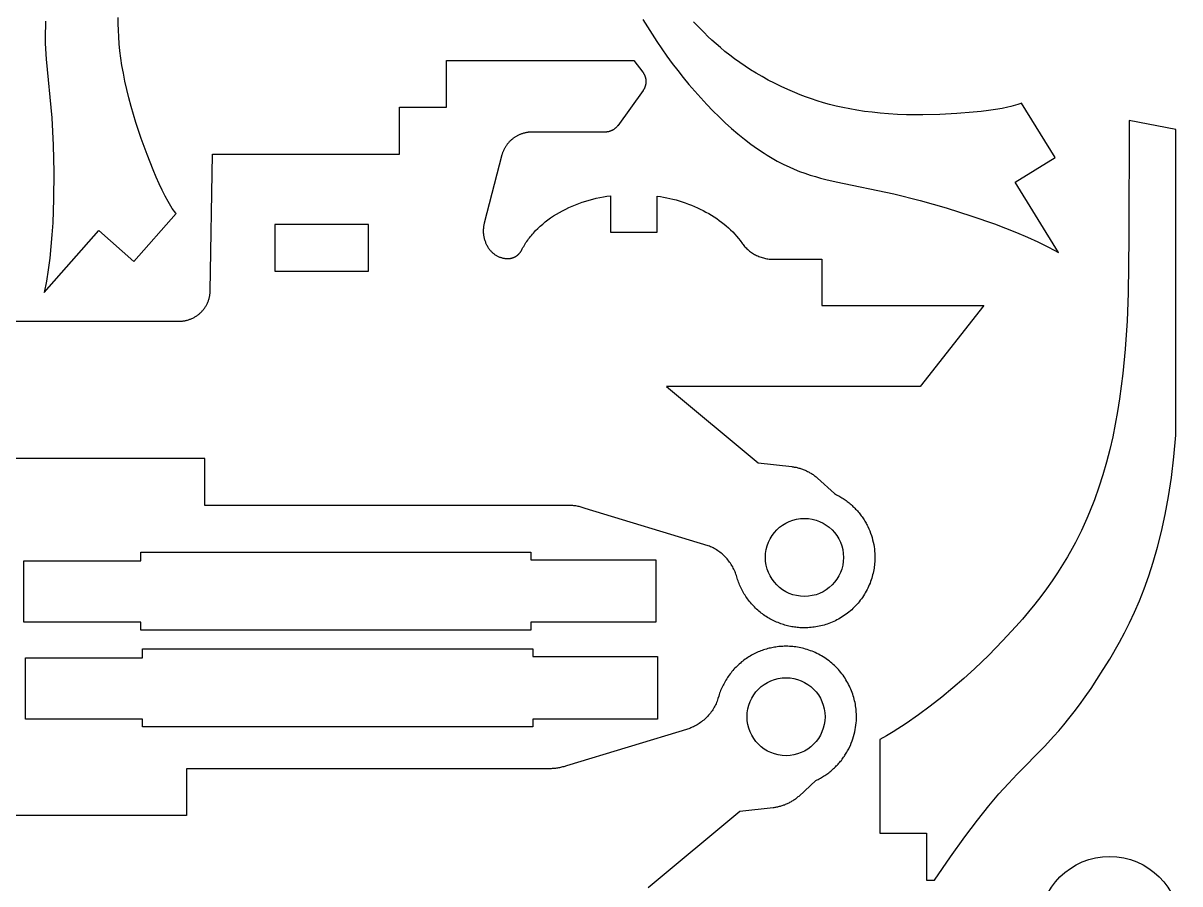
# Model space of a CAD drawing. Extents: x -5 to 248, y -200 to 199.
# Drawn here: x 81.7 to 230, y -28.5 to 81.8 of the extents above; entities that cross this region are included whole.
import ezdxf

# ---------------------------------------------------------------- set-up
doc = ezdxf.new("R2010")
doc.units = 0
doc.layers.add('LAYER_01', color=1, linetype='CONTINUOUS')

msp = doc.modelspace()

# ---------------------------------------------------------------- linework, layer by layer
at = {"layer": 'LAYER_01'}
for p, q in [((84.6, 82.03), (84.57, 81.31)), ((93.9, 81.71), (93.9, 82.52)), ((93.93, 80.88), (93.9, 81.71)), ((161.15, 82.27), (161.73, 81.32)), ((168.08, 81.51), (167.65, 81.97)), ((84.57, 81.31), (84.55, 80.6)), ((84.55, 80.6), (84.55, 79.9)), ((93.97, 80.02), (93.93, 80.88)), ((161.73, 81.32), (162.33, 80.37)), ((162.33, 80.37), (162.94, 79.43)), ((168.52, 81.04), (168.08, 81.51)), ((168.99, 80.57), (168.52, 81.04)), ((169.48, 80.09), (168.99, 80.57)), ((170, 79.61), (169.48, 80.09)), ((84.55, 79.9), (84.56, 79.2)), ((84.56, 79.2), (84.59, 78.51)), ((94.04, 79.14), (93.97, 80.02)), ((94.13, 78.24), (94.04, 79.14)), ((162.94, 79.43), (163.58, 78.49)), ((170.53, 79.13), (170, 79.61)), ((171.09, 78.65), (170.53, 79.13)), ((171.67, 78.17), (171.09, 78.65)), ((84.59, 78.51), (84.69, 77.15)), ((84.69, 77.15), (85.39, 69.64)), ((94.25, 77.31), (94.13, 78.24)), ((94.39, 76.35), (94.25, 77.31)), ((163.58, 78.49), (164.24, 77.56)), ((164.24, 77.56), (164.92, 76.63)), ((172.28, 77.69), (171.67, 78.17)), ((172.91, 77.22), (172.28, 77.69)), ((173.56, 76.75), (172.91, 77.22)), ((94.57, 75.36), (94.39, 76.35)), ((136, 71), (136, 77)), ((136, 77), (160, 77)), ((160, 77), (161.13, 75.52)), ((164.92, 76.63), (165.62, 75.72)), ((165.62, 75.72), (166.33, 74.82)), ((174.24, 76.28), (173.56, 76.75)), ((174.95, 75.82), (174.24, 76.28)), ((175.68, 75.37), (174.95, 75.82)), ((94.77, 74.34), (94.57, 75.36)), ((95, 73.29), (94.77, 74.34)), ((161.13, 75.52), (161.15, 75.49)), ((161.15, 75.49), (161.17, 75.46)), ((161.17, 75.46), (161.19, 75.43)), ((161.19, 75.43), (161.21, 75.4)), ((161.21, 75.4), (161.23, 75.37)), ((161.23, 75.37), (161.25, 75.34)), ((161.25, 75.34), (161.27, 75.3)), ((161.27, 75.3), (161.29, 75.27)), ((161.29, 75.27), (161.31, 75.23)), ((161.31, 75.23), (161.33, 75.2)), ((161.33, 75.2), (161.35, 75.16)), ((161.35, 75.16), (161.36, 75.13)), ((161.36, 75.13), (161.38, 75.09)), ((161.38, 75.09), (161.39, 75.05)), ((161.39, 75.05), (161.41, 75.02)), ((161.41, 75.02), (161.42, 74.98)), ((161.42, 74.98), (161.44, 74.94)), ((161.44, 74.94), (161.45, 74.9)), ((161.45, 74.9), (161.46, 74.86)), ((161.46, 74.86), (161.47, 74.82)), ((161.47, 74.82), (161.48, 74.79)), ((161.48, 74.79), (161.49, 74.75)), ((161.49, 74.75), (161.5, 74.71)), ((161.5, 74.71), (161.51, 74.67)), ((161.51, 74.67), (161.51, 74.62)), ((161.51, 74.62), (161.52, 74.58)), ((161.52, 74.58), (161.52, 74.54)), ((161.52, 74.54), (161.53, 74.5)), ((161.53, 74.5), (161.53, 74.46)), ((161.53, 74.46), (161.53, 74.42)), ((161.53, 74.42), (161.54, 74.38)), ((161.54, 74.21), (161.53, 74.17)), ((161.53, 74.17), (161.53, 74.13)), ((161.53, 74.13), (161.53, 74.09)), ((161.54, 74.38), (161.54, 74.34)), ((161.54, 74.34), (161.54, 74.3)), ((161.54, 74.3), (161.54, 74.25)), ((161.54, 74.25), (161.54, 74.21)), ((166.33, 74.82), (167.06, 73.93)), ((176.43, 74.93), (175.68, 75.37)), ((177.21, 74.5), (176.43, 74.93)), ((178.02, 74.08), (177.21, 74.5)), ((95.27, 72.21), (95, 73.29)), ((161.18, 73.17), (157.92, 68.65)), ((161.2, 73.2), (161.18, 73.17)), ((161.22, 73.23), (161.2, 73.2)), ((161.24, 73.26), (161.22, 73.23)), ((161.26, 73.3), (161.24, 73.26)), ((161.28, 73.33), (161.26, 73.3)), ((161.3, 73.36), (161.28, 73.33)), ((161.32, 73.4), (161.3, 73.36)), ((161.34, 73.43), (161.32, 73.4)), ((161.35, 73.47), (161.34, 73.43)), ((161.37, 73.51), (161.35, 73.47)), ((161.38, 73.54), (161.37, 73.51)), ((161.4, 73.58), (161.38, 73.54)), ((161.41, 73.62), (161.4, 73.58)), ((161.43, 73.65), (161.41, 73.62)), ((161.44, 73.69), (161.43, 73.65)), ((161.45, 73.73), (161.44, 73.69)), ((161.46, 73.77), (161.45, 73.73)), ((161.47, 73.81), (161.46, 73.77)), ((161.48, 73.85), (161.47, 73.81)), ((161.49, 73.89), (161.48, 73.85)), ((161.5, 73.93), (161.49, 73.89)), ((161.51, 73.97), (161.5, 73.93)), ((161.52, 74.05), (161.51, 74.01)), ((161.51, 74.01), (161.51, 73.97)), ((161.53, 74.09), (161.52, 74.05)), ((167.06, 73.93), (167.81, 73.06)), ((167.81, 73.06), (168.57, 72.21)), ((178.86, 73.67), (178.02, 74.08)), ((179.72, 73.27), (178.86, 73.67)), ((180.61, 72.89), (179.72, 73.27)), ((181.3, 72.61), (180.61, 72.89)), ((95.57, 71.09), (95.27, 72.21)), ((168.57, 72.21), (169.34, 71.38)), ((169.34, 71.38), (170.12, 70.57)), ((182.01, 72.34), (181.3, 72.61)), ((182.75, 72.08), (182.01, 72.34)), ((183.5, 71.83), (182.75, 72.08)), ((184.28, 71.59), (183.5, 71.83)), ((185.08, 71.37), (184.28, 71.59)), ((185.91, 71.16), (185.08, 71.37)), ((208.62, 71.18), (208.29, 71.09)), ((208.92, 71.27), (208.62, 71.18)), ((209.2, 71.35), (208.92, 71.27)), ((209.34, 71.4), (209.2, 71.35)), ((209.46, 71.45), (209.34, 71.4)), ((209.58, 71.49), (209.46, 71.45)), ((209.69, 71.54), (209.58, 71.49)), ((213.98, 64.57), (209.69, 71.54)), ((96.18, 69.06), (95.57, 71.09)), ((129.98, 65), (129.98, 71)), ((129.98, 71), (136, 71)), ((170.12, 70.57), (170.91, 69.79)), ((170.91, 69.79), (171.71, 69.03)), ((186.77, 70.97), (185.91, 71.16)), ((187.67, 70.79), (186.77, 70.97)), ((188.59, 70.63), (187.67, 70.79)), ((189.55, 70.48), (188.59, 70.63)), ((190.54, 70.36), (189.55, 70.48)), ((191.58, 70.25), (190.54, 70.36)), ((192.65, 70.17), (191.58, 70.25)), ((193.77, 70.1), (192.65, 70.17)), ((194.93, 70.06), (193.77, 70.1)), ((197.04, 70.04), (194.93, 70.06)), ((199.22, 70.09), (197.04, 70.04)), ((201.4, 70.2), (199.22, 70.09)), ((203.49, 70.37), (201.4, 70.2)), ((204.49, 70.47), (203.49, 70.37)), ((205.45, 70.59), (204.49, 70.47)), ((206.34, 70.72), (205.45, 70.59)), ((207.18, 70.86), (206.34, 70.72)), ((207.94, 71.01), (207.18, 70.86)), ((208.29, 71.09), (207.94, 71.01)), ((85.39, 69.64), (85.58, 66.17)), ((96.86, 66.99), (96.18, 69.06)), ((157.46, 68.2), (157.42, 68.17)), ((157.51, 68.24), (157.46, 68.2)), ((157.56, 68.27), (157.51, 68.24)), ((157.61, 68.31), (157.56, 68.27)), ((157.65, 68.35), (157.61, 68.31)), ((157.69, 68.39), (157.65, 68.35)), ((157.73, 68.43), (157.69, 68.39)), ((157.77, 68.47), (157.73, 68.43)), ((157.81, 68.52), (157.77, 68.47)), ((157.85, 68.56), (157.81, 68.52)), ((157.89, 68.61), (157.85, 68.56)), ((157.92, 68.65), (157.89, 68.61)), ((171.71, 69.03), (172.53, 68.3)), ((172.53, 68.3), (173.34, 67.6)), ((223.46, 69.32), (223.45, 54.26)), ((229.46, 68.16), (223.46, 69.32)), ((97.61, 64.94), (96.86, 66.99)), ((144.22, 66.77), (144.16, 66.71)), ((144.29, 66.82), (144.22, 66.77)), ((144.35, 66.88), (144.29, 66.82)), ((144.42, 66.93), (144.35, 66.88)), ((144.49, 66.99), (144.42, 66.93)), ((144.55, 67.04), (144.49, 66.99)), ((144.62, 67.09), (144.55, 67.04)), ((144.69, 67.14), (144.62, 67.09)), ((144.76, 67.18), (144.69, 67.14)), ((144.84, 67.23), (144.76, 67.18)), ((144.91, 67.27), (144.84, 67.23)), ((144.98, 67.32), (144.91, 67.27)), ((145.06, 67.36), (144.98, 67.32)), ((145.13, 67.4), (145.06, 67.36)), ((145.21, 67.43), (145.13, 67.4)), ((145.29, 67.47), (145.21, 67.43)), ((145.36, 67.5), (145.29, 67.47)), ((145.44, 67.54), (145.36, 67.5)), ((145.52, 67.57), (145.44, 67.54)), ((145.6, 67.59), (145.52, 67.57)), ((145.67, 67.62), (145.6, 67.59)), ((145.75, 67.65), (145.67, 67.62)), ((145.83, 67.67), (145.75, 67.65)), ((145.91, 67.69), (145.83, 67.67)), ((145.99, 67.71), (145.91, 67.69)), ((146.07, 67.73), (145.99, 67.71)), ((146.15, 67.75), (146.07, 67.73)), ((146.23, 67.76), (146.15, 67.75)), ((146.31, 67.78), (146.23, 67.76)), ((146.39, 67.79), (146.31, 67.78)), ((146.47, 67.8), (146.39, 67.79)), ((146.55, 67.81), (146.47, 67.8)), ((146.62, 67.81), (146.55, 67.81)), ((146.7, 67.82), (146.62, 67.81)), ((146.78, 67.82), (146.7, 67.82)), ((146.86, 67.82), (146.78, 67.82)), ((156.35, 67.83), (146.86, 67.82)), ((156.41, 67.83), (156.35, 67.83)), ((156.47, 67.83), (156.41, 67.83)), ((156.53, 67.84), (156.47, 67.83)), ((156.59, 67.85), (156.53, 67.84)), ((156.64, 67.85), (156.59, 67.85)), ((156.7, 67.87), (156.64, 67.85)), ((156.76, 67.88), (156.7, 67.87)), ((156.82, 67.89), (156.76, 67.88)), ((156.87, 67.91), (156.82, 67.89)), ((156.93, 67.93), (156.87, 67.91)), ((156.99, 67.95), (156.93, 67.93)), ((157.04, 67.97), (156.99, 67.95)), ((157.1, 67.99), (157.04, 67.97)), ((157.15, 68.02), (157.1, 67.99)), ((157.21, 68.04), (157.15, 68.02)), ((157.26, 68.07), (157.21, 68.04)), ((157.31, 68.1), (157.26, 68.07)), ((157.37, 68.13), (157.31, 68.1)), ((157.42, 68.17), (157.37, 68.13)), ((173.34, 67.6), (174.17, 66.93)), ((174.17, 66.93), (175, 66.3)), ((229.46, 28.98), (229.46, 68.16)), ((85.58, 66.17), (85.66, 62.71)), ((143.2, 65.27), (143.18, 65.2)), ((143.23, 65.35), (143.2, 65.27)), ((143.27, 65.42), (143.23, 65.35)), ((143.3, 65.49), (143.27, 65.42)), ((143.33, 65.57), (143.3, 65.49)), ((143.37, 65.64), (143.33, 65.57)), ((143.41, 65.71), (143.37, 65.64)), ((143.45, 65.78), (143.41, 65.71)), ((143.49, 65.85), (143.45, 65.78)), ((143.53, 65.92), (143.49, 65.85)), ((143.57, 65.99), (143.53, 65.92)), ((143.62, 66.06), (143.57, 65.99)), ((143.67, 66.13), (143.62, 66.06)), ((143.72, 66.2), (143.67, 66.13)), ((143.77, 66.27), (143.72, 66.2)), ((143.82, 66.33), (143.77, 66.27)), ((143.87, 66.4), (143.82, 66.33)), ((143.93, 66.46), (143.87, 66.4)), ((143.98, 66.53), (143.93, 66.46)), ((144.04, 66.59), (143.98, 66.53)), ((144.1, 66.65), (144.04, 66.59)), ((144.16, 66.71), (144.1, 66.65)), ((175, 66.3), (175.84, 65.69)), ((175.84, 65.69), (176.68, 65.13)), ((98.38, 62.99), (97.61, 64.94)), ((105.71, 47.5), (105.98, 65)), ((105.98, 65), (129.98, 65)), ((143.08, 64.9), (140.82, 56.18)), ((143.1, 64.98), (143.08, 64.9)), ((143.13, 65.05), (143.1, 64.98)), ((143.15, 65.12), (143.13, 65.05)), ((143.18, 65.2), (143.15, 65.12)), ((176.68, 65.13), (177.1, 64.86)), ((177.1, 64.86), (177.52, 64.61)), ((177.52, 64.61), (177.94, 64.36)), ((177.94, 64.36), (178.36, 64.12)), ((178.36, 64.12), (178.79, 63.9)), ((178.79, 63.9), (179.21, 63.68)), ((208.87, 61.42), (213.98, 64.57)), ((85.66, 62.71), (85.63, 59.23)), ((98.78, 62.06), (98.38, 62.99)), ((179.21, 63.68), (179.89, 63.36)), ((179.89, 63.36), (180.56, 63.07)), ((180.56, 63.07), (181.24, 62.8)), ((181.24, 62.8), (181.91, 62.55)), ((181.91, 62.55), (182.59, 62.33)), ((182.59, 62.33), (183.26, 62.12)), ((99.17, 61.19), (98.78, 62.06)), ((99.56, 60.37), (99.17, 61.19)), ((183.26, 62.12), (183.93, 61.93)), ((183.93, 61.93), (184.6, 61.75)), ((184.6, 61.75), (185.93, 61.44)), ((185.93, 61.44), (193.31, 59.91)), ((214.41, 52.42), (208.87, 61.42)), ((99.94, 59.61), (99.56, 60.37)), ((100.31, 58.93), (99.94, 59.61)), ((154.73, 59.24), (155.18, 59.35)), ((155.18, 59.35), (155.64, 59.45)), ((155.64, 59.45), (156.09, 59.54)), ((156.09, 59.54), (156.55, 59.61)), ((156.55, 59.61), (157, 59.68)), ((157, 59.68), (157, 55)), ((163, 55), (163, 59.64)), ((163, 59.64), (163.4, 59.57)), ((163.4, 59.57), (163.8, 59.5)), ((163.8, 59.5), (164.2, 59.42)), ((164.2, 59.42), (164.6, 59.33)), ((164.6, 59.33), (165, 59.23)), ((193.31, 59.91), (196.68, 59.07)), ((85.63, 59.23), (85.52, 56.19)), ((100.49, 58.62), (100.31, 58.93)), ((100.67, 58.33), (100.49, 58.62)), ((100.84, 58.06), (100.67, 58.33)), ((101.01, 57.82), (100.84, 58.06)), ((101.09, 57.71), (101.01, 57.82)), ((150.85, 57.76), (151.26, 57.96)), ((151.26, 57.96), (151.67, 58.16)), ((151.67, 58.16), (152.09, 58.35)), ((152.09, 58.35), (152.52, 58.52)), ((152.52, 58.52), (152.95, 58.69)), ((152.95, 58.69), (153.39, 58.84)), ((153.39, 58.84), (153.83, 58.98)), ((153.83, 58.98), (154.28, 59.12)), ((154.28, 59.12), (154.73, 59.24)), ((165, 59.23), (165.4, 59.13)), ((165.4, 59.13), (165.8, 59.01)), ((165.8, 59.01), (166.2, 58.89)), ((166.2, 58.89), (166.59, 58.75)), ((166.59, 58.75), (166.98, 58.61)), ((166.98, 58.61), (167.37, 58.46)), ((167.37, 58.46), (167.75, 58.31)), ((167.75, 58.31), (168.13, 58.14)), ((168.13, 58.14), (168.51, 57.97)), ((168.51, 57.97), (168.87, 57.78)), ((196.68, 59.07), (200.01, 58.13)), ((200.01, 58.13), (203.33, 57.07)), ((95.92, 51.25), (101.33, 57.41)), ((101.17, 57.6), (101.09, 57.71)), ((101.25, 57.5), (101.17, 57.6)), ((101.33, 57.41), (101.25, 57.5)), ((148.64, 56.31), (148.98, 56.58)), ((148.98, 56.58), (149.33, 56.83)), ((149.33, 56.83), (149.7, 57.08)), ((149.7, 57.08), (150.07, 57.31)), ((150.07, 57.31), (150.46, 57.54)), ((150.46, 57.54), (150.85, 57.76)), ((168.87, 57.78), (169.23, 57.59)), ((169.23, 57.59), (169.59, 57.39)), ((169.59, 57.39), (169.94, 57.19)), ((169.94, 57.19), (170.28, 56.97)), ((170.28, 56.97), (170.61, 56.75)), ((170.61, 56.75), (170.93, 56.52)), ((170.93, 56.52), (171.24, 56.29)), ((203.33, 57.07), (206.2, 56.07)), ((84.44, 47.27), (91.42, 55.21)), ((85.52, 56.19), (85.42, 54.67)), ((91.42, 55.21), (95.92, 51.25)), ((126, 56), (114, 56)), ((114, 56), (114, 50)), ((126, 50), (126, 56)), ((140.71, 55.46), (140.7, 55.35)), ((140.7, 55.35), (140.7, 55.24)), ((140.7, 55.24), (140.7, 55.14)), ((140.7, 55.14), (140.7, 55.03)), ((140.7, 55.03), (140.7, 54.92)), ((140.7, 54.92), (140.71, 54.81)), ((140.73, 55.67), (140.71, 55.56)), ((140.71, 55.56), (140.71, 55.46)), ((140.74, 55.77), (140.73, 55.67)), ((140.76, 55.88), (140.74, 55.77)), ((140.78, 55.98), (140.76, 55.88)), ((140.8, 56.08), (140.78, 55.98)), ((140.82, 56.18), (140.8, 56.08)), ((146.99, 54.75), (147.12, 54.9)), ((147.12, 54.9), (147.26, 55.05)), ((147.26, 55.05), (147.4, 55.2)), ((147.4, 55.2), (147.69, 55.48)), ((147.69, 55.48), (147.99, 55.77)), ((147.99, 55.77), (148.31, 56.05)), ((148.31, 56.05), (148.64, 56.31)), ((157, 55), (163, 55)), ((171.24, 56.29), (171.55, 56.05)), ((171.55, 56.05), (171.84, 55.8)), ((171.84, 55.8), (172.13, 55.55)), ((172.13, 55.55), (172.4, 55.29)), ((172.4, 55.29), (172.66, 55.03)), ((172.66, 55.03), (172.92, 54.76)), ((206.2, 56.07), (207.62, 55.53)), ((207.62, 55.53), (209.04, 54.97)), ((209.04, 54.97), (210.43, 54.37)), ((85.42, 54.67), (85.29, 53.16)), ((140.71, 54.81), (140.72, 54.7)), ((140.72, 54.7), (140.74, 54.6)), ((140.74, 54.6), (140.76, 54.49)), ((140.76, 54.49), (140.78, 54.38)), ((140.78, 54.38), (140.8, 54.28)), ((140.8, 54.28), (140.83, 54.17)), ((140.83, 54.17), (140.85, 54.07)), ((140.85, 54.07), (140.89, 53.96)), ((140.89, 53.96), (140.92, 53.86)), ((140.92, 53.86), (140.96, 53.76)), ((140.96, 53.76), (141, 53.66)), ((141, 53.66), (141.04, 53.56)), ((141.04, 53.56), (141.08, 53.46)), ((141.08, 53.46), (141.13, 53.37)), ((141.13, 53.37), (141.18, 53.28)), ((145.97, 53.35), (146.07, 53.51)), ((146.07, 53.51), (146.17, 53.67)), ((146.17, 53.67), (146.28, 53.83)), ((146.28, 53.83), (146.39, 53.98)), ((146.39, 53.98), (146.5, 54.14)), ((146.5, 54.14), (146.62, 54.29)), ((146.62, 54.29), (146.74, 54.45)), ((146.74, 54.45), (146.86, 54.6)), ((146.86, 54.6), (146.99, 54.75)), ((172.92, 54.76), (173.16, 54.49)), ((173.16, 54.49), (173.39, 54.21)), ((173.39, 54.21), (173.61, 53.93)), ((173.61, 53.93), (173.9, 53.53)), ((173.9, 53.53), (173.99, 53.42)), ((173.99, 53.42), (174.08, 53.3)), ((210.43, 54.37), (211.79, 53.75)), ((211.79, 53.75), (213.12, 53.1)), ((223.45, 54.26), (223.35, 47.2)), ((85.29, 53.16), (85.14, 51.66)), ((141.18, 53.28), (141.23, 53.18)), ((141.23, 53.18), (141.28, 53.09)), ((141.28, 53.09), (141.34, 53.01)), ((141.34, 53.01), (141.4, 52.92)), ((141.4, 52.92), (141.44, 52.85)), ((141.44, 52.85), (141.49, 52.79)), ((141.49, 52.79), (141.54, 52.73)), ((141.54, 52.73), (141.59, 52.67)), ((141.59, 52.67), (141.65, 52.6)), ((141.65, 52.6), (141.7, 52.54)), ((141.7, 52.54), (141.76, 52.48)), ((141.76, 52.48), (141.82, 52.43)), ((141.82, 52.43), (141.88, 52.37)), ((141.88, 52.37), (141.95, 52.31)), ((141.95, 52.31), (142.01, 52.26)), ((142.01, 52.26), (142.08, 52.21)), ((142.08, 52.21), (142.15, 52.16)), ((142.15, 52.16), (142.23, 52.11)), ((142.23, 52.11), (142.3, 52.06)), ((142.3, 52.06), (142.38, 52.02)), ((142.38, 52.02), (142.45, 51.97)), ((142.45, 51.97), (142.53, 51.93)), ((142.53, 51.93), (142.61, 51.89)), ((142.61, 51.89), (142.7, 51.86)), ((144.81, 51.87), (144.84, 51.89)), ((144.84, 51.89), (144.87, 51.91)), ((144.87, 51.91), (144.9, 51.93)), ((144.9, 51.93), (144.93, 51.95)), ((144.93, 51.95), (144.96, 51.97)), ((144.96, 51.97), (144.99, 51.99)), ((144.99, 51.99), (145.02, 52.01)), ((145.02, 52.01), (145.05, 52.03)), ((145.05, 52.03), (145.08, 52.06)), ((145.08, 52.06), (145.11, 52.08)), ((145.11, 52.08), (145.14, 52.1)), ((145.14, 52.1), (145.17, 52.13)), ((145.17, 52.13), (145.19, 52.15)), ((145.19, 52.15), (145.22, 52.18)), ((145.22, 52.18), (145.24, 52.2)), ((145.24, 52.2), (145.27, 52.23)), ((145.27, 52.23), (145.29, 52.26)), ((145.29, 52.26), (145.32, 52.28)), ((145.32, 52.28), (145.34, 52.31)), ((145.34, 52.31), (145.37, 52.34)), ((145.37, 52.34), (145.39, 52.36)), ((145.39, 52.36), (145.41, 52.39)), ((145.41, 52.39), (145.43, 52.42)), ((145.43, 52.42), (145.45, 52.45)), ((145.45, 52.45), (145.47, 52.48)), ((145.47, 52.48), (145.51, 52.53)), ((145.51, 52.53), (145.55, 52.59)), ((145.55, 52.59), (145.58, 52.65)), ((145.58, 52.65), (145.7, 52.87)), ((145.7, 52.87), (145.78, 53.03)), ((145.78, 53.03), (145.88, 53.19)), ((145.88, 53.19), (145.97, 53.35)), ((174.08, 53.3), (174.17, 53.19)), ((174.17, 53.19), (174.27, 53.08)), ((174.27, 53.08), (174.38, 52.98)), ((174.38, 52.98), (174.49, 52.87)), ((174.49, 52.87), (174.6, 52.77)), ((174.6, 52.77), (174.71, 52.67)), ((174.71, 52.67), (174.83, 52.58)), ((174.83, 52.58), (174.95, 52.49)), ((174.95, 52.49), (175.07, 52.4)), ((175.07, 52.4), (175.2, 52.32)), ((175.2, 52.32), (175.33, 52.24)), ((175.33, 52.24), (175.46, 52.16)), ((175.46, 52.16), (175.6, 52.09)), ((175.6, 52.09), (175.73, 52.02)), ((175.73, 52.02), (175.87, 51.96)), ((175.87, 51.96), (176.01, 51.9)), ((176.01, 51.9), (176.15, 51.84)), ((213.12, 53.1), (214.41, 52.42)), ((85.14, 51.66), (84.94, 50.17)), ((142.7, 51.86), (142.78, 51.82)), ((142.78, 51.82), (142.86, 51.79)), ((142.86, 51.79), (142.95, 51.76)), ((142.95, 51.76), (143.03, 51.74)), ((143.03, 51.74), (143.12, 51.71)), ((143.12, 51.71), (143.21, 51.69)), ((143.21, 51.69), (143.3, 51.67)), ((143.3, 51.67), (143.39, 51.66)), ((143.39, 51.66), (143.48, 51.64)), ((143.48, 51.64), (143.57, 51.63)), ((143.57, 51.63), (143.66, 51.62)), ((143.66, 51.62), (143.75, 51.62)), ((143.75, 51.62), (143.81, 51.62)), ((143.81, 51.62), (143.88, 51.62)), ((143.88, 51.62), (143.95, 51.62)), ((143.95, 51.62), (144.02, 51.63)), ((144.02, 51.63), (144.06, 51.63)), ((144.06, 51.63), (144.09, 51.63)), ((144.09, 51.63), (144.13, 51.64)), ((144.13, 51.64), (144.16, 51.64)), ((144.16, 51.64), (144.2, 51.65)), ((144.2, 51.65), (144.23, 51.66)), ((144.23, 51.66), (144.27, 51.67)), ((144.27, 51.67), (144.3, 51.67)), ((144.3, 51.67), (144.34, 51.68)), ((144.34, 51.68), (144.37, 51.69)), ((144.37, 51.69), (144.41, 51.7)), ((144.41, 51.7), (144.44, 51.71)), ((144.44, 51.71), (144.48, 51.72)), ((144.48, 51.72), (144.51, 51.74)), ((144.51, 51.74), (144.54, 51.75)), ((144.54, 51.75), (144.58, 51.76)), ((144.58, 51.76), (144.61, 51.78)), ((144.61, 51.78), (144.65, 51.79)), ((144.65, 51.79), (144.68, 51.81)), ((144.68, 51.81), (144.71, 51.82)), ((144.71, 51.82), (144.74, 51.84)), ((144.74, 51.84), (144.78, 51.86)), ((144.78, 51.86), (144.81, 51.87)), ((176.15, 51.84), (176.3, 51.79)), ((176.3, 51.79), (176.44, 51.74)), ((176.44, 51.74), (176.59, 51.7)), ((176.59, 51.7), (176.73, 51.67)), ((176.73, 51.67), (176.88, 51.63)), ((176.88, 51.63), (177.02, 51.6)), ((177.02, 51.6), (177.17, 51.58)), ((177.17, 51.58), (177.32, 51.56)), ((177.32, 51.56), (177.46, 51.55)), ((177.46, 51.55), (177.61, 51.53)), ((177.61, 51.53), (177.76, 51.53)), ((177.76, 51.53), (184.07, 51.53)), ((184.07, 51.53), (184.07, 45.6)), ((84.94, 50.17), (84.71, 48.71)), ((114, 50), (126, 50)), ((84.71, 48.71), (84.44, 47.27)), ((105.7, 47.41), (105.71, 47.5)), ((105.35, 45.93), (105.39, 46.03)), ((105.39, 46.03), (105.43, 46.12)), ((105.43, 46.12), (105.46, 46.21)), ((105.46, 46.21), (105.5, 46.3)), ((105.5, 46.3), (105.53, 46.4)), ((105.53, 46.4), (105.55, 46.49)), ((105.55, 46.49), (105.58, 46.58)), ((105.58, 46.58), (105.6, 46.68)), ((105.6, 46.68), (105.62, 46.77)), ((105.62, 46.77), (105.64, 46.86)), ((105.64, 46.86), (105.66, 46.96)), ((105.66, 46.96), (105.67, 47.05)), ((105.67, 47.05), (105.68, 47.14)), ((105.68, 47.14), (105.69, 47.23)), ((105.69, 47.23), (105.7, 47.32)), ((105.7, 47.32), (105.7, 47.41)), ((223.35, 47.2), (223.2, 43.65)), ((104.15, 44.42), (104.23, 44.49)), ((104.23, 44.49), (104.31, 44.55)), ((104.31, 44.55), (104.39, 44.62)), ((104.39, 44.62), (104.46, 44.69)), ((104.46, 44.69), (104.54, 44.76)), ((104.54, 44.76), (104.61, 44.84)), ((104.61, 44.84), (104.68, 44.91)), ((104.68, 44.91), (104.75, 44.99)), ((104.75, 44.99), (104.81, 45.07)), ((104.81, 45.07), (104.88, 45.15)), ((104.88, 45.15), (104.94, 45.23)), ((104.94, 45.23), (105, 45.32)), ((105, 45.32), (105.06, 45.4)), ((105.06, 45.4), (105.11, 45.49)), ((105.11, 45.49), (105.16, 45.58)), ((105.16, 45.58), (105.21, 45.66)), ((105.21, 45.66), (105.26, 45.75)), ((105.26, 45.75), (105.31, 45.84)), ((105.31, 45.84), (105.35, 45.93)), ((184.07, 45.6), (204.83, 45.6)), ((204.83, 45.6), (196.7, 35.23)), ((69.74, 43.59), (101.8, 43.59)), ((101.8, 43.59), (101.89, 43.59)), ((101.89, 43.59), (101.98, 43.6)), ((101.98, 43.6), (102.07, 43.61)), ((102.07, 43.61), (102.16, 43.62)), ((102.16, 43.62), (102.25, 43.63)), ((102.25, 43.63), (102.34, 43.64)), ((102.34, 43.64), (102.44, 43.66)), ((102.44, 43.66), (102.53, 43.68)), ((102.53, 43.68), (102.62, 43.7)), ((102.62, 43.7), (102.72, 43.72)), ((102.72, 43.72), (102.81, 43.74)), ((102.81, 43.74), (102.9, 43.77)), ((102.9, 43.77), (103, 43.8)), ((103, 43.8), (103.09, 43.84)), ((103.09, 43.84), (103.18, 43.87)), ((103.18, 43.87), (103.27, 43.91)), ((103.27, 43.91), (103.36, 43.95)), ((103.36, 43.95), (103.46, 43.99)), ((103.46, 43.99), (103.55, 44.04)), ((103.55, 44.04), (103.63, 44.08)), ((103.63, 44.08), (103.72, 44.14)), ((103.72, 44.14), (103.81, 44.19)), ((103.81, 44.19), (103.9, 44.24)), ((103.9, 44.24), (103.98, 44.3)), ((103.98, 44.3), (104.07, 44.36)), ((104.07, 44.36), (104.15, 44.42)), ((223.2, 43.65), (222.96, 40.03)), ((222.96, 40.03), (222.65, 36.88)), ((222.65, 36.88), (222.46, 35.28)), ((196.7, 35.23), (164.17, 35.23)), ((164.17, 35.23), (175.94, 25.45)), ((222.46, 35.28), (222.24, 33.67)), ((222.24, 33.67), (221.98, 32.05)), ((221.98, 32.05), (221.69, 30.43)), ((221.69, 30.43), (221.36, 28.8)), ((221.36, 28.8), (220.99, 27.18)), ((229.2, 26.21), (229.46, 28.98)), ((220.99, 27.18), (220.57, 25.55)), ((105, 26), (77, 26)), ((105, 20), (105, 26)), ((175.94, 25.45), (180.22, 24.97)), ((220.57, 25.55), (220.11, 23.93)), ((228.89, 23.59), (229.2, 26.21)), ((180.22, 24.97), (180.33, 24.96)), ((180.33, 24.96), (180.45, 24.94)), ((180.45, 24.94), (180.56, 24.92)), ((180.56, 24.92), (180.68, 24.9)), ((180.68, 24.9), (180.8, 24.88)), ((180.8, 24.88), (180.91, 24.85)), ((180.91, 24.85), (181.03, 24.82)), ((181.03, 24.82), (181.14, 24.79)), ((181.14, 24.79), (181.25, 24.76)), ((181.25, 24.76), (181.37, 24.72)), ((181.37, 24.72), (181.48, 24.69)), ((181.48, 24.69), (181.59, 24.65)), ((181.59, 24.65), (181.71, 24.61)), ((181.71, 24.61), (181.82, 24.56)), ((181.82, 24.56), (181.93, 24.52)), ((181.93, 24.52), (182.04, 24.47)), ((182.04, 24.47), (182.14, 24.42)), ((182.14, 24.42), (182.25, 24.36)), ((182.25, 24.36), (182.36, 24.31)), ((182.36, 24.31), (182.46, 24.25)), ((182.46, 24.25), (182.56, 24.19)), ((182.56, 24.19), (182.67, 24.13)), ((182.67, 24.13), (182.77, 24.07)), ((182.77, 24.07), (182.87, 24.01)), ((182.87, 24.01), (182.97, 23.94)), ((182.97, 23.94), (183.06, 23.87)), ((183.06, 23.87), (183.16, 23.8)), ((183.16, 23.8), (183.25, 23.73)), ((183.25, 23.73), (183.34, 23.66)), ((220.11, 23.93), (219.59, 22.32)), ((183.34, 23.66), (183.43, 23.58)), ((183.43, 23.58), (183.52, 23.5)), ((183.52, 23.5), (185.7, 21.51)), ((219.59, 22.32), (219.03, 20.72)), ((228.51, 21.14), (228.89, 23.59)), ((185.7, 21.51), (185.84, 21.44)), ((185.84, 21.44), (185.98, 21.37)), ((185.98, 21.37), (186.12, 21.29)), ((186.12, 21.29), (186.26, 21.22)), ((186.26, 21.22), (186.4, 21.14)), ((186.4, 21.14), (186.54, 21.06)), ((186.54, 21.06), (186.67, 20.97)), ((186.67, 20.97), (186.81, 20.88)), ((186.81, 20.88), (186.94, 20.8)), ((186.94, 20.8), (187.08, 20.7)), ((228.09, 18.83), (228.51, 21.14)), ((151.77, 20), (105, 20)), ((151.91, 19.99), (151.77, 20)), ((152.04, 19.99), (151.91, 19.99)), ((152.17, 19.98), (152.04, 19.99)), ((152.31, 19.96), (152.17, 19.98)), ((152.44, 19.95), (152.31, 19.96)), ((152.57, 19.93), (152.44, 19.95)), ((152.71, 19.9), (152.57, 19.93)), ((152.84, 19.88), (152.71, 19.9)), ((152.97, 19.85), (152.84, 19.88)), ((153.1, 19.82), (152.97, 19.85)), ((153.23, 19.78), (153.1, 19.82)), ((153.36, 19.75), (153.23, 19.78)), ((153.49, 19.71), (153.36, 19.75)), ((153.62, 19.66), (153.49, 19.71)), ((153.74, 19.62), (153.62, 19.66)), ((169.52, 14.83), (153.74, 19.62)), ((187.08, 20.7), (187.21, 20.61)), ((187.21, 20.61), (187.34, 20.51)), ((187.34, 20.51), (187.46, 20.41)), ((187.46, 20.41), (187.59, 20.31)), ((187.59, 20.31), (187.71, 20.21)), ((187.71, 20.21), (187.84, 20.1)), ((187.84, 20.1), (187.96, 19.99)), ((187.96, 19.99), (188.08, 19.88)), ((188.08, 19.88), (188.19, 19.77)), ((188.19, 19.77), (188.31, 19.65)), ((188.31, 19.65), (188.42, 19.54)), ((188.42, 19.54), (188.53, 19.42)), ((188.53, 19.42), (188.64, 19.3)), ((188.64, 19.3), (188.74, 19.17)), ((219.03, 20.72), (218.4, 19.13)), ((188.74, 19.17), (188.85, 19.05)), ((188.85, 19.05), (188.95, 18.92)), ((188.95, 18.92), (189.05, 18.8)), ((189.05, 18.8), (189.14, 18.67)), ((189.14, 18.67), (189.24, 18.54)), ((189.24, 18.54), (189.33, 18.41)), ((189.33, 18.41), (189.42, 18.27)), ((189.42, 18.27), (189.5, 18.14)), ((189.5, 18.14), (189.59, 18)), ((189.59, 18), (189.67, 17.86)), ((189.67, 17.86), (189.75, 17.73)), ((218.07, 18.34), (217.72, 17.55)), ((218.4, 19.13), (218.07, 18.34)), ((227.62, 16.67), (228.09, 18.83)), ((189.75, 17.73), (189.82, 17.59)), ((189.82, 17.59), (189.89, 17.45)), ((189.89, 17.45), (189.97, 17.31)), ((189.97, 17.31), (190.1, 17.02)), ((190.1, 17.02), (190.22, 16.74)), ((190.22, 16.74), (190.33, 16.45)), ((190.33, 16.45), (190.43, 16.16)), ((217.36, 16.77), (216.98, 16)), ((217.72, 17.55), (217.36, 16.77)), ((227.11, 14.65), (227.62, 16.67)), ((169.68, 14.77), (169.52, 14.83)), ((190.43, 16.16), (190.52, 15.87)), ((190.52, 15.87), (190.6, 15.58)), ((190.6, 15.58), (190.67, 15.29)), ((190.67, 15.29), (190.73, 15)), ((190.73, 15), (190.78, 14.71)), ((216.58, 15.23), (216.17, 14.46)), ((216.98, 16), (216.58, 15.23)), ((96.81, 12.89), (96.81, 14.03)), ((96.81, 14.03), (146.81, 14.03)), ((146.81, 14.03), (146.81, 13.03)), ((169.83, 14.7), (169.68, 14.77)), ((169.99, 14.63), (169.83, 14.7)), ((170.14, 14.55), (169.99, 14.63)), ((170.3, 14.47), (170.14, 14.55)), ((170.45, 14.39), (170.3, 14.47)), ((170.6, 14.3), (170.45, 14.39)), ((170.75, 14.2), (170.6, 14.3)), ((170.89, 14.1), (170.75, 14.2)), ((171.03, 14), (170.89, 14.1)), ((171.17, 13.89), (171.03, 14)), ((171.31, 13.78), (171.17, 13.89)), ((171.44, 13.66), (171.31, 13.78)), ((171.57, 13.54), (171.44, 13.66)), ((171.7, 13.41), (171.57, 13.54)), ((171.82, 13.28), (171.7, 13.41)), ((190.78, 14.71), (190.82, 14.43)), ((190.82, 14.43), (190.85, 14.14)), ((190.85, 14.14), (190.87, 13.86)), ((190.87, 13.86), (190.88, 13.58)), ((190.88, 13.58), (190.88, 13.38)), ((190.88, 13.38), (190.88, 13.18)), ((215.57, 13.41), (214.94, 12.37)), ((216.17, 14.46), (215.57, 13.41)), ((226.57, 12.75), (227.11, 14.65)), ((81.81, 5.03), (81.81, 12.89)), ((81.81, 12.89), (96.81, 12.89)), ((146.81, 13.03), (162.81, 13.03)), ((162.81, 13.03), (162.81, 5.03)), ((171.94, 13.15), (171.82, 13.28)), ((172.06, 13.01), (171.94, 13.15)), ((172.17, 12.87), (172.06, 13.01)), ((172.27, 12.73), (172.17, 12.87)), ((172.38, 12.58), (172.27, 12.73)), ((172.47, 12.44), (172.38, 12.58)), ((172.57, 12.29), (172.47, 12.44)), ((172.66, 12.13), (172.57, 12.29)), ((172.74, 11.98), (172.66, 12.13)), ((172.82, 11.82), (172.74, 11.98)), ((190.78, 11.94), (190.74, 11.73)), ((190.81, 12.15), (190.78, 11.94)), ((190.83, 12.36), (190.81, 12.15)), ((190.85, 12.57), (190.83, 12.36)), ((190.87, 12.77), (190.85, 12.57)), ((190.88, 12.98), (190.87, 12.77)), ((190.88, 13.18), (190.88, 12.98)), ((214.94, 12.37), (214.29, 11.35)), ((226, 10.98), (226.57, 12.75)), ((172.89, 11.66), (172.82, 11.82)), ((172.96, 11.51), (172.89, 11.66)), ((173.02, 11.35), (172.96, 11.51)), ((173.08, 11.18), (173.02, 11.35)), ((173.13, 11.02), (173.08, 11.18)), ((173.24, 10.69), (173.13, 11.02)), ((173.29, 10.51), (173.24, 10.69)), ((173.35, 10.34), (173.29, 10.51)), ((190.41, 10.46), (190.34, 10.25)), ((190.48, 10.67), (190.41, 10.46)), ((190.54, 10.88), (190.48, 10.67)), ((190.6, 11.09), (190.54, 10.88)), ((190.65, 11.3), (190.6, 11.09)), ((190.7, 11.52), (190.65, 11.3)), ((190.74, 11.73), (190.7, 11.52)), ((214.29, 11.35), (213.6, 10.33)), ((225.4, 9.32), (226, 10.98)), ((173.41, 10.17), (173.35, 10.34)), ((173.48, 10), (173.41, 10.17)), ((173.55, 9.82), (173.48, 10)), ((173.62, 9.65), (173.55, 9.82)), ((173.7, 9.48), (173.62, 9.65)), ((173.78, 9.31), (173.7, 9.48)), ((173.87, 9.15), (173.78, 9.31)), ((173.96, 8.98), (173.87, 9.15)), ((174.05, 8.81), (173.96, 8.98)), ((189.78, 9.01), (189.66, 8.81)), ((189.88, 9.21), (189.78, 9.01)), ((189.99, 9.41), (189.88, 9.21)), ((190.08, 9.62), (189.99, 9.41)), ((190.17, 9.83), (190.08, 9.62)), ((190.26, 10.04), (190.17, 9.83)), ((190.34, 10.25), (190.26, 10.04)), ((212.88, 9.33), (212.14, 8.33)), ((213.6, 10.33), (212.88, 9.33)), ((224.79, 7.77), (225.4, 9.32)), ((174.15, 8.65), (174.05, 8.81)), ((174.25, 8.49), (174.15, 8.65)), ((174.36, 8.33), (174.25, 8.49)), ((174.46, 8.17), (174.36, 8.33)), ((174.57, 8.01), (174.46, 8.17)), ((174.69, 7.86), (174.57, 8.01)), ((174.81, 7.71), (174.69, 7.86)), ((174.93, 7.56), (174.81, 7.71)), ((175.06, 7.41), (174.93, 7.56)), ((188.73, 7.48), (188.57, 7.31)), ((188.87, 7.66), (188.73, 7.48)), ((189.02, 7.84), (188.87, 7.66)), ((189.16, 8.03), (189.02, 7.84)), ((189.29, 8.22), (189.16, 8.03)), ((189.42, 8.41), (189.29, 8.22)), ((189.55, 8.61), (189.42, 8.41)), ((189.66, 8.81), (189.55, 8.61)), ((212.14, 8.33), (211.38, 7.35)), ((224.15, 6.32), (224.79, 7.77)), ((175.19, 7.27), (175.06, 7.41)), ((175.32, 7.12), (175.19, 7.27)), ((175.45, 6.99), (175.32, 7.12)), ((175.59, 6.85), (175.45, 6.99)), ((175.73, 6.72), (175.59, 6.85)), ((175.88, 6.59), (175.73, 6.72)), ((176.02, 6.46), (175.88, 6.59)), ((176.17, 6.33), (176.02, 6.46)), ((176.32, 6.21), (176.17, 6.33)), ((176.48, 6.1), (176.32, 6.21)), ((176.63, 5.98), (176.48, 6.1)), ((176.79, 5.87), (176.63, 5.98)), ((187.19, 6.06), (187, 5.92)), ((187.38, 6.2), (187.19, 6.06)), ((187.56, 6.34), (187.38, 6.2)), ((187.74, 6.49), (187.56, 6.34)), ((187.91, 6.64), (187.74, 6.49)), ((188.08, 6.8), (187.91, 6.64)), ((188.25, 6.97), (188.08, 6.8)), ((188.41, 7.13), (188.25, 6.97)), ((188.57, 7.31), (188.41, 7.13)), ((210.59, 6.38), (209.79, 5.43)), ((211.38, 7.35), (210.59, 6.38)), ((223.52, 4.96), (224.15, 6.32)), ((96.81, 5.03), (81.81, 5.03)), ((96.81, 4.03), (96.81, 5.03)), ((162.81, 5.03), (146.81, 5.03)), ((146.81, 5.03), (146.81, 4.03)), ((176.95, 5.77), (176.79, 5.87)), ((177.11, 5.66), (176.95, 5.77)), ((177.28, 5.56), (177.11, 5.66)), ((177.44, 5.47), (177.28, 5.56)), ((177.61, 5.38), (177.44, 5.47)), ((177.78, 5.29), (177.61, 5.38)), ((177.95, 5.21), (177.78, 5.29)), ((178.12, 5.13), (177.95, 5.21)), ((178.29, 5.05), (178.12, 5.13)), ((178.47, 4.98), (178.29, 5.05)), ((178.64, 4.91), (178.47, 4.98)), ((178.82, 4.84), (178.64, 4.91)), ((178.99, 4.78), (178.82, 4.84)), ((179.17, 4.73), (178.99, 4.78)), ((179.34, 4.67), (179.17, 4.73)), ((179.52, 4.62), (179.34, 4.67)), ((179.69, 4.58), (179.52, 4.62)), ((179.87, 4.54), (179.69, 4.58)), ((180.05, 4.5), (179.87, 4.54)), ((180.22, 4.46), (180.05, 4.5)), ((180.4, 4.43), (180.22, 4.46)), ((183.54, 4.47), (183.33, 4.43)), ((183.74, 4.51), (183.54, 4.47)), ((183.95, 4.56), (183.74, 4.51)), ((184.16, 4.61), (183.95, 4.56)), ((184.37, 4.67), (184.16, 4.61)), ((184.58, 4.73), (184.37, 4.67)), ((184.79, 4.8), (184.58, 4.73)), ((185, 4.88), (184.79, 4.8)), ((185.2, 4.96), (185, 4.88)), ((185.41, 5.04), (185.2, 4.96)), ((185.61, 5.13), (185.41, 5.04)), ((185.82, 5.23), (185.61, 5.13)), ((186.02, 5.33), (185.82, 5.23)), ((186.22, 5.44), (186.02, 5.33)), ((186.42, 5.55), (186.22, 5.44)), ((186.62, 5.67), (186.42, 5.55)), ((186.81, 5.79), (186.62, 5.67)), ((187, 5.92), (186.81, 5.79)), ((208.96, 4.48), (207.25, 2.63)), ((209.79, 5.43), (208.96, 4.48)), ((222.87, 3.69), (223.52, 4.96)), ((146.81, 4.03), (96.81, 4.03)), ((180.57, 4.41), (180.4, 4.43)), ((180.75, 4.38), (180.57, 4.41)), ((180.92, 4.36), (180.75, 4.38)), ((181.09, 4.35), (180.92, 4.36)), ((181.26, 4.33), (181.09, 4.35)), ((181.43, 4.32), (181.26, 4.33)), ((181.6, 4.32), (181.43, 4.32)), ((181.77, 4.31), (181.6, 4.32)), ((181.94, 4.31), (181.77, 4.31)), ((182.11, 4.32), (181.94, 4.31)), ((182.31, 4.33), (182.11, 4.32)), ((182.51, 4.34), (182.31, 4.33)), ((182.71, 4.35), (182.51, 4.34)), ((182.92, 4.38), (182.71, 4.35)), ((183.12, 4.4), (182.92, 4.38)), ((183.33, 4.43), (183.12, 4.4)), ((222.23, 2.5), (222.87, 3.69)), ((97.03, 0.49), (97.03, 1.63)), ((97.03, 1.63), (147.03, 1.63)), ((147.03, 1.63), (147.03, 0.63)), ((176.63, 1.49), (176.45, 1.43)), ((176.8, 1.54), (176.63, 1.49)), ((176.98, 1.6), (176.8, 1.54)), ((177.16, 1.65), (176.98, 1.6)), ((177.33, 1.69), (177.16, 1.65)), ((177.51, 1.73), (177.33, 1.69)), ((177.68, 1.77), (177.51, 1.73)), ((177.86, 1.8), (177.68, 1.77)), ((178.03, 1.84), (177.86, 1.8)), ((178.21, 1.86), (178.03, 1.84)), ((178.38, 1.89), (178.21, 1.86)), ((178.56, 1.91), (178.38, 1.89)), ((178.73, 1.92), (178.56, 1.91)), ((178.9, 1.94), (178.73, 1.92)), ((179.07, 1.94), (178.9, 1.94)), ((179.24, 1.95), (179.07, 1.94)), ((179.41, 1.95), (179.24, 1.95)), ((179.58, 1.95), (179.41, 1.95)), ((179.74, 1.95), (179.58, 1.95)), ((179.94, 1.94), (179.74, 1.95)), ((180.15, 1.93), (179.94, 1.94)), ((180.35, 1.91), (180.15, 1.93)), ((180.55, 1.89), (180.35, 1.91)), ((180.76, 1.87), (180.55, 1.89)), ((180.97, 1.83), (180.76, 1.87)), ((181.17, 1.8), (180.97, 1.83)), ((181.38, 1.76), (181.17, 1.8)), ((181.59, 1.71), (181.38, 1.76)), ((181.8, 1.66), (181.59, 1.71)), ((182.01, 1.6), (181.8, 1.66)), ((182.22, 1.54), (182.01, 1.6)), ((182.42, 1.47), (182.22, 1.54)), ((207.25, 2.63), (205.47, 0.83)), ((220.98, 0.32), (222.23, 2.5)), ((82.03, -7.37), (82.03, 0.49)), ((82.03, 0.49), (97.03, 0.49)), ((147.03, 0.63), (163.03, 0.63)), ((163.03, 0.63), (163.03, -7.37)), ((173.96, 0.06), (173.81, -0.06)), ((174.11, 0.17), (173.96, 0.06)), ((174.27, 0.29), (174.11, 0.17)), ((174.43, 0.4), (174.27, 0.29)), ((174.59, 0.5), (174.43, 0.4)), ((174.75, 0.61), (174.59, 0.5)), ((174.92, 0.7), (174.75, 0.61)), ((175.08, 0.8), (174.92, 0.7)), ((175.25, 0.89), (175.08, 0.8)), ((175.42, 0.98), (175.25, 0.89)), ((175.59, 1.06), (175.42, 0.98)), ((175.76, 1.14), (175.59, 1.06)), ((175.93, 1.22), (175.76, 1.14)), ((176.1, 1.29), (175.93, 1.22)), ((176.28, 1.36), (176.1, 1.29)), ((176.45, 1.43), (176.28, 1.36)), ((182.63, 1.39), (182.42, 1.47)), ((182.84, 1.31), (182.63, 1.39)), ((183.05, 1.23), (182.84, 1.31)), ((183.25, 1.14), (183.05, 1.23)), ((183.46, 1.04), (183.25, 1.14)), ((183.66, 0.94), (183.46, 1.04)), ((183.86, 0.83), (183.66, 0.94)), ((184.06, 0.72), (183.86, 0.83)), ((184.25, 0.6), (184.06, 0.72)), ((184.45, 0.48), (184.25, 0.6)), ((184.64, 0.35), (184.45, 0.48)), ((184.83, 0.21), (184.64, 0.35)), ((185.01, 0.07), (184.83, 0.21)), ((185.2, -0.07), (185.01, 0.07)), ((205.47, 0.83), (203.65, -0.92)), ((220.15, -1.04), (220.98, 0.32)), ((172.45, -1.44), (172.33, -1.59)), ((172.57, -1.29), (172.45, -1.44)), ((172.69, -1.14), (172.57, -1.29)), ((172.82, -1), (172.69, -1.14)), ((172.95, -0.85), (172.82, -1)), ((173.09, -0.72), (172.95, -0.85)), ((173.23, -0.58), (173.09, -0.72)), ((173.37, -0.45), (173.23, -0.58)), ((173.51, -0.32), (173.37, -0.45)), ((173.66, -0.19), (173.51, -0.32)), ((173.81, -0.06), (173.66, -0.19)), ((185.37, -0.22), (185.2, -0.07)), ((185.55, -0.37), (185.37, -0.22)), ((185.72, -0.53), (185.55, -0.37)), ((185.89, -0.7), (185.72, -0.53)), ((186.05, -0.86), (185.89, -0.7)), ((186.21, -1.04), (186.05, -0.86)), ((186.36, -1.21), (186.21, -1.04)), ((186.51, -1.39), (186.36, -1.21)), ((186.66, -1.57), (186.51, -1.39)), ((203.65, -0.92), (202.28, -2.17)), ((219.35, -2.3), (220.15, -1.04)), ((171.51, -2.88), (171.42, -3.04)), ((171.6, -2.71), (171.51, -2.88)), ((171.69, -2.55), (171.6, -2.71)), ((171.79, -2.38), (171.69, -2.55)), ((171.89, -2.22), (171.79, -2.38)), ((171.99, -2.06), (171.89, -2.22)), ((172.1, -1.9), (171.99, -2.06)), ((172.21, -1.74), (172.1, -1.9)), ((172.33, -1.59), (172.21, -1.74)), ((186.8, -1.76), (186.66, -1.57)), ((186.93, -1.95), (186.8, -1.76)), ((187.06, -2.14), (186.93, -1.95)), ((187.18, -2.34), (187.06, -2.14)), ((187.3, -2.54), (187.18, -2.34)), ((187.41, -2.74), (187.3, -2.54)), ((187.52, -2.94), (187.41, -2.74)), ((187.62, -3.14), (187.52, -2.94)), ((202.28, -2.17), (200.89, -3.38)), ((218.59, -3.46), (219.35, -2.3)), ((170.87, -4.42), (170.77, -4.75)), ((170.93, -4.24), (170.87, -4.42)), ((170.99, -4.07), (170.93, -4.24)), ((171.05, -3.9), (170.99, -4.07)), ((171.12, -3.73), (171.05, -3.9)), ((171.19, -3.55), (171.12, -3.73)), ((171.26, -3.38), (171.19, -3.55)), ((171.34, -3.21), (171.26, -3.38)), ((171.42, -3.04), (171.34, -3.21)), ((187.72, -3.35), (187.62, -3.14)), ((187.81, -3.56), (187.72, -3.35)), ((187.9, -3.77), (187.81, -3.56)), ((187.98, -3.98), (187.9, -3.77)), ((188.05, -4.19), (187.98, -3.98)), ((188.12, -4.4), (188.05, -4.19)), ((188.18, -4.61), (188.12, -4.4)), ((200.89, -3.38), (199.46, -4.57)), ((217.84, -4.54), (218.59, -3.46)), ((170.29, -5.86), (170.2, -6.02)), ((170.38, -5.71), (170.29, -5.86)), ((170.45, -5.55), (170.38, -5.71)), ((170.53, -5.4), (170.45, -5.55)), ((170.6, -5.24), (170.53, -5.4)), ((170.66, -5.08), (170.6, -5.24)), ((170.72, -4.91), (170.66, -5.08)), ((170.77, -4.75), (170.72, -4.91)), ((188.24, -4.82), (188.18, -4.61)), ((188.29, -5.04), (188.24, -4.82)), ((188.34, -5.25), (188.29, -5.04)), ((188.38, -5.46), (188.34, -5.25)), ((188.41, -5.67), (188.38, -5.46)), ((188.44, -5.88), (188.41, -5.67)), ((188.47, -6.09), (188.44, -5.88)), ((197.98, -5.73), (196.46, -6.85)), ((199.46, -4.57), (197.98, -5.73)), ((216.43, -6.46), (217.13, -5.54)), ((217.13, -5.54), (217.84, -4.54)), ((97.03, -7.37), (82.03, -7.37)), ((97.03, -8.37), (97.03, -7.37)), ((163.03, -7.37), (147.03, -7.37)), ((147.03, -7.37), (147.03, -8.37)), ((169.08, -7.39), (168.95, -7.51)), ((169.21, -7.27), (169.08, -7.39)), ((169.34, -7.14), (169.21, -7.27)), ((169.46, -7.01), (169.34, -7.14)), ((169.58, -6.88), (169.46, -7.01)), ((169.7, -6.74), (169.58, -6.88)), ((169.81, -6.6), (169.7, -6.74)), ((169.91, -6.46), (169.81, -6.6)), ((170.01, -6.32), (169.91, -6.46)), ((170.11, -6.17), (170.01, -6.32)), ((170.2, -6.02), (170.11, -6.17)), ((188.49, -6.3), (188.47, -6.09)), ((188.5, -6.5), (188.49, -6.3)), ((188.51, -6.71), (188.5, -6.5)), ((188.52, -6.91), (188.51, -6.71)), ((188.51, -7.59), (188.52, -7.31)), ((188.52, -7.11), (188.52, -6.91)), ((188.52, -7.31), (188.52, -7.11)), ((196.46, -6.85), (194.88, -7.94)), ((215.1, -8.12), (215.76, -7.32)), ((215.76, -7.32), (216.43, -6.46)), ((147.03, -8.37), (97.03, -8.37)), ((167.16, -8.56), (151.38, -13.35)), ((167.31, -8.5), (167.16, -8.56)), ((167.47, -8.43), (167.31, -8.5)), ((167.63, -8.36), (167.47, -8.43)), ((167.78, -8.29), (167.63, -8.36)), ((167.94, -8.2), (167.78, -8.29)), ((168.09, -8.12), (167.94, -8.2)), ((168.24, -8.03), (168.09, -8.12)), ((168.38, -7.93), (168.24, -8.03)), ((168.53, -7.83), (168.38, -7.93)), ((168.67, -7.73), (168.53, -7.83)), ((168.81, -7.62), (168.67, -7.73)), ((168.95, -7.51), (168.81, -7.62)), ((188.31, -9.02), (188.37, -8.73)), ((188.37, -8.73), (188.42, -8.44)), ((188.42, -8.44), (188.46, -8.16)), ((188.46, -8.16), (188.49, -7.87)), ((188.49, -7.87), (188.51, -7.59)), ((194.88, -7.94), (193.23, -8.99)), ((213.83, -9.58), (214.46, -8.87)), ((214.46, -8.87), (215.1, -8.12)), ((187.86, -10.47), (187.97, -10.18)), ((187.97, -10.18), (188.07, -9.89)), ((188.07, -9.89), (188.16, -9.6)), ((188.16, -9.6), (188.24, -9.31)), ((188.24, -9.31), (188.31, -9.02)), ((192.38, -9.51), (191.51, -10.01)), ((191.51, -10.01), (191.51, -22.01)), ((193.23, -8.99), (192.38, -9.51)), ((212.61, -10.89), (213.83, -9.58)), ((187.14, -11.87), (187.22, -11.73)), ((187.22, -11.73), (187.3, -11.6)), ((187.3, -11.6), (187.38, -11.46)), ((187.38, -11.46), (187.46, -11.32)), ((187.46, -11.32), (187.53, -11.18)), ((187.53, -11.18), (187.6, -11.04)), ((187.6, -11.04), (187.74, -10.75)), ((187.74, -10.75), (187.86, -10.47)), ((209.13, -14.42), (212.61, -10.89)), ((185.94, -13.38), (186.06, -13.27)), ((186.06, -13.27), (186.17, -13.15)), ((186.17, -13.15), (186.28, -13.03)), ((186.28, -13.03), (186.38, -12.91)), ((186.38, -12.91), (186.48, -12.78)), ((186.48, -12.78), (186.59, -12.66)), ((186.59, -12.66), (186.68, -12.53)), ((186.68, -12.53), (186.78, -12.4)), ((186.78, -12.4), (186.87, -12.27)), ((186.87, -12.27), (186.97, -12.14)), ((186.97, -12.14), (187.05, -12)), ((187.05, -12), (187.14, -11.87)), ((149.41, -13.73), (102.64, -13.73)), ((102.64, -13.73), (102.64, -19.73)), ((149.54, -13.72), (149.41, -13.73)), ((149.68, -13.72), (149.54, -13.72)), ((149.81, -13.71), (149.68, -13.72)), ((149.95, -13.69), (149.81, -13.71)), ((150.08, -13.68), (149.95, -13.69)), ((150.21, -13.66), (150.08, -13.68)), ((150.35, -13.63), (150.21, -13.66)), ((150.48, -13.61), (150.35, -13.63)), ((150.61, -13.58), (150.48, -13.61)), ((150.74, -13.55), (150.61, -13.58)), ((150.87, -13.51), (150.74, -13.55)), ((151, -13.48), (150.87, -13.51)), ((151.13, -13.44), (151, -13.48)), ((151.25, -13.39), (151.13, -13.44)), ((151.38, -13.35), (151.25, -13.39)), ((184.04, -14.87), (184.18, -14.79)), ((184.18, -14.79), (184.31, -14.7)), ((184.31, -14.7), (184.45, -14.62)), ((184.45, -14.62), (184.58, -14.53)), ((184.58, -14.53), (184.71, -14.43)), ((184.71, -14.43), (184.84, -14.34)), ((184.84, -14.34), (184.97, -14.24)), ((184.97, -14.24), (185.1, -14.14)), ((185.1, -14.14), (185.23, -14.04)), ((185.23, -14.04), (185.35, -13.94)), ((185.35, -13.94), (185.47, -13.83)), ((185.47, -13.83), (185.59, -13.72)), ((185.59, -13.72), (185.71, -13.61)), ((185.71, -13.61), (185.83, -13.5)), ((185.83, -13.5), (185.94, -13.38)), ((208, -15.62), (209.13, -14.42)), ((181.16, -17.23), (183.33, -15.24)), ((183.33, -15.24), (183.48, -15.17)), ((183.48, -15.17), (183.62, -15.1)), ((183.62, -15.1), (183.76, -15.02)), ((183.76, -15.02), (183.9, -14.95)), ((183.9, -14.95), (184.04, -14.87)), ((206.79, -16.96), (208, -15.62)), ((180.4, -17.8), (180.5, -17.74)), ((180.5, -17.74), (180.6, -17.67)), ((180.6, -17.67), (180.7, -17.6)), ((180.7, -17.6), (180.79, -17.53)), ((180.79, -17.53), (180.89, -17.46)), ((180.89, -17.46), (180.98, -17.39)), ((180.98, -17.39), (181.07, -17.31)), ((181.07, -17.31), (181.16, -17.23)), ((205.48, -18.51), (206.79, -16.96)), ((161.81, -28.96), (173.58, -19.18)), ((173.58, -19.18), (177.86, -18.7)), ((177.86, -18.7), (177.97, -18.69)), ((177.97, -18.69), (178.09, -18.67)), ((178.09, -18.67), (178.2, -18.65)), ((178.2, -18.65), (178.32, -18.63)), ((178.32, -18.63), (178.43, -18.61)), ((178.43, -18.61), (178.55, -18.58)), ((178.55, -18.58), (178.66, -18.55)), ((178.66, -18.55), (178.78, -18.52)), ((178.78, -18.52), (178.89, -18.49)), ((178.89, -18.49), (179.01, -18.45)), ((179.01, -18.45), (179.12, -18.42)), ((179.12, -18.42), (179.23, -18.38)), ((179.23, -18.38), (179.34, -18.34)), ((179.34, -18.34), (179.45, -18.29)), ((179.45, -18.29), (179.56, -18.25)), ((179.56, -18.25), (179.67, -18.2)), ((179.67, -18.2), (179.78, -18.15)), ((179.78, -18.15), (179.89, -18.09)), ((179.89, -18.09), (179.99, -18.04)), ((179.99, -18.04), (180.1, -17.98)), ((180.1, -17.98), (180.2, -17.92)), ((180.2, -17.92), (180.3, -17.86)), ((180.3, -17.86), (180.4, -17.8)), ((204.03, -20.33), (205.48, -18.51)), ((102.64, -19.73), (74.64, -19.73)), ((202.41, -22.48), (204.03, -20.33)), ((191.51, -22.01), (197.51, -22.01)), ((197.51, -22.01), (197.51, -28.01)), ((200.58, -25.02), (202.41, -22.48)), ((198.51, -28.01), (200.58, -25.02)), ((197.51, -28.01), (198.51, -28.01))]:
    msp.add_line(p, q, dxfattribs=at)
for centre, radius in [((181.86, 13.34), 5), ((179.5, -7.07), 5), ((220.97, -33.96), 9)]:
    msp.add_circle(centre, radius, dxfattribs=at)

doc.saveas('drawing.dxf')
